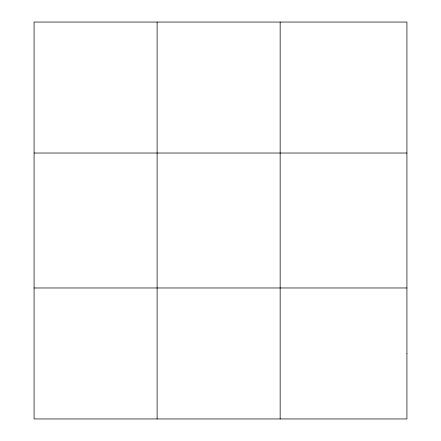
<?xml version="1.0" encoding="UTF-8"?>
<svg xmlns="http://www.w3.org/2000/svg" width="441" height="441" viewBox="0 0 441 441"><rect width="100%" height="100%" fill="white"/><g stroke="black" fill="none" stroke-linecap="round" stroke-linejoin="round"><path stroke-width="0.66" d="M157.117 22.05L157.117 418.95M280.156 22.05L280.156 418.95M34.078 153.027L406.922 153.027M34.078 287.973L406.922 287.973M406.922 353.462L406.922 418.95L34.078 418.95L34.078 22.05L406.922 22.05L406.922 353.462"/></g></svg>
